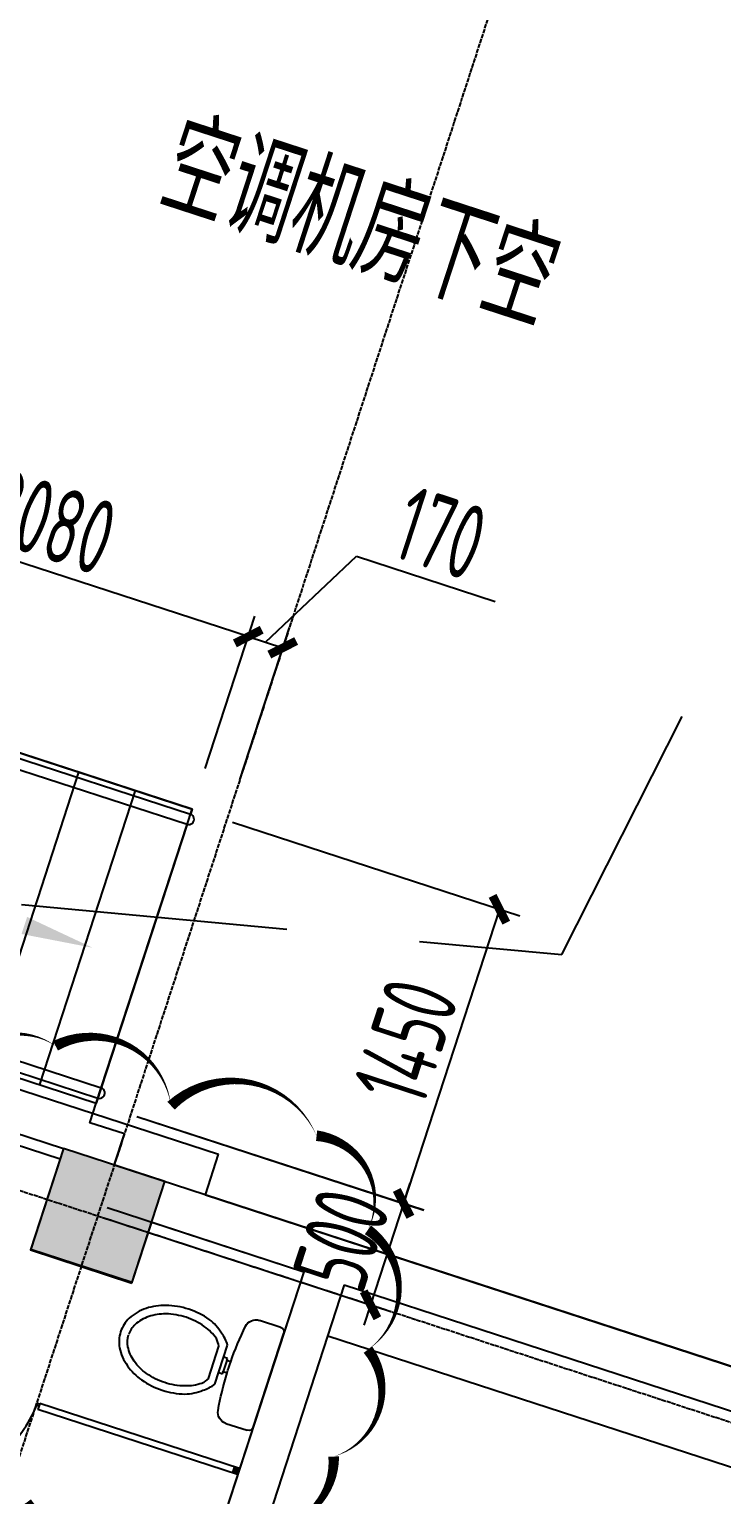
# Model space of a CAD drawing. Header units: millimetres. Extents: x 11639278 to 23698211, y -13072636 to -5537337.
# Drawn here: x 11846508 to 11849755, y -6333166 to -6326295 of the extents above; entities that cross this region are included whole.
import ezdxf
from ezdxf.enums import TextEntityAlignment as Align

# ---------------------------------------------------------------- set-up
doc = ezdxf.new("R2010")
doc.units = ezdxf.units.MM
doc.header["$LTSCALE"] = 10
for name, pattern in [('A2-RG-AXIS$0$CENTER', [2, 1.25, -0.25, 0.25, -0.25]), ('A2-RG-AXIS$0$DOTE', [2.42, 2, -0.2, 0.02, -0.2]), ('A2-RI-F1$0$HIDDEN', [0.375, 0.25, -0.125])]:
    doc.linetypes.add(name, pattern=pattern)
for name, color, linetype in [('A2-RB-F1$0$A-DIMS-100', 1, 'Continuous'), ('A2-RD-F1（少）$0$A-1-1-X-toilel$0$A-FIXT', 55, 'Continuous'), ('A2-RG-AXIS$0$A-GRID', 1, 'A2-RG-AXIS$0$CENTER'), ('A2-RI-F1$0$A-BEAM-PLAN-C', 2, 'Continuous'), ('A2-RI-F1$0$A-SYMB-AREA', 4, 'Continuous'), ('A2-RI-F1$0$A-SYMB-NAME', 4, 'Continuous'), ('A2-RI-F1$0$A-SYMB-VOID', 35, 'Continuous'), ('A2-RI-F1$0$A-WALL', 7, 'Continuous'), ('A2-RS-F1$0$A-WALL-CONC', 6, 'Continuous'), ('A2-RS-F1$0$PUB_HATCH', 8, 'Continuous'), ('A2-RV-F1$0$AUDIT_D_120618114340-210', 80, 'Continuous'), ('A2-RV-F1$0$AUDIT_D_120618114340-341', 1, 'Continuous'), ('A2-RV-F1$0$AUDIT_D_120618114340-408', 50, 'Continuous')]:
    doc.layers.add(name, color=color, linetype=linetype)
doc.layers.add('A2-RI-F1$0$A-X-AREA', color=6, linetype='Continuous', plot=False)
doc.styles.add('A2-RB-F1$0$XD2008', font='hzs.shx', dxfattribs={"width": 0.7, "bigfont": 'hztxt.shx'})
doc.styles.add('A2-RI-F1$0$ECADI', font='hzs.shx', dxfattribs={"width": 0.7, "bigfont": 'hztxt.shx'})
doc.dimstyles.new('A2-RB-F1$0$XD100$0', dxfattribs={"dimscale": 100, "dimtxt": 3.5, "dimasz": 1, "dimexe": 1, "dimexo": 2, "dimgap": 0.5, "dimtad": 1, "dimdec": 0, "dimdsep": 46, "dimtxsty": 'A2-RB-F1$0$XD2008', "dimblk1": 'A2-RB-F1$0$_ArchTick', "dimblk2": 'A2-RB-F1$0$_ArchTick', "dimsah": 1, "dimcen": 2.5, "dimclrt": 4, "dimaunit": 1, "dimadec": 0, "dimazin": 0, "dimtfac": 1, "dimtdec": 0, "dimtix": 1, "dimtmove": 1, "dimatfit": 3, "dimfxl": 0, "dimtolj": 1, "dimtzin": 0, "dimarcsym": 0})

# ---------------------------------------------------------------- blocks, each defined once
blk = doc.blocks.new('A2-RG-AXIS')
at = {"layer": 'A2-RG-AXIS$0$A-GRID', "linetype": 'A2-RG-AXIS$0$DOTE'}
for p, q in [((11852707, -6313824), (11839546.1, -6354201.2)), ((11838798, -6329240.5), (11876758.7, -6341613.5))]:
    blk.add_line(p, q, dxfattribs=at)
blk = doc.blocks.new('A2-RV-F1')
at = {"layer": 'A2-RV-F1$0$AUDIT_D_120618114340-210', "extrusion": (-6.16373e-41, 1.21253e-40, -1)}
for p, q in [((11842323.2, -6328417.6), (11847248.2, -6330022.6)), ((11842338.7, -6328370), (11847263.7, -6329975.1)), ((11841920.4, -6329653.6), (11846845.4, -6331258.6)), ((11841904.9, -6329701.1), (11846829.9, -6331306.2))]:
    blk.add_line(p, q, dxfattribs=at)
at = {"layer": 'A2-RV-F1$0$AUDIT_D_120618114340-210'}
for centre in [(11847256, -6329998.8), (11846837.7, -6331282.4)]:
    blk.add_arc(centre, 25, 251.94934, 71.94934, dxfattribs=at)
at = {"layer": 'A2-RV-F1$0$AUDIT_D_120618114340-341', "extrusion": (1.21251e-40, 6.16422e-41, -1)}
blk.add_solid([(-11846497.9, -6330457, 0), (-11846471.9, -6330536.9, 0), (-11846805.1, -6330601.3, 0)], dxfattribs=at)
at = {"layer": 'A2-RV-F1$0$AUDIT_D_120618114340-408', "extrusion": (-6.16373e-41, 1.21253e-40, -1)}
blk.add_line((11842346.6, -6328346), (11847271.5, -6329951.3), dxfattribs=at)
at = {"layer": 'A2-RV-F1$0$AUDIT_D_120618114340-408'}
for p, q in [((11841897.1, -6329724.9), (11846822.2, -6331329.9)), ((11846739.1, -6329777.7), (11846289.7, -6331156.4)), ((11847005.3, -6329864.5), (11846556, -6331243.2)), ((11847271.5, -6329951.3), (11847263.7, -6329975.1)), ((11847248.2, -6330022.6), (11846822.2, -6331329.9))]:
    blk.add_line(p, q, dxfattribs=at)
blk = doc.blocks.new('A2-RB-F1$0$_ArchTick')
at = {"color": 0, "linetype": 'ByBlock', "const_width": 0.4}
blk.add_lwpolyline([(-0.5, -0.5), (0.5, 0.5)], dxfattribs=at)
blk = doc.blocks.new('*D1054')
at = {"layer": 'A2-RB-F1$0$A-DIMS-100', "color": 0, "lineweight": -2, "transparency": 16777216}
for p, q in [((11844405, -6328806.7), (11844637.6, -6328093)), ((11847535.1, -6329142.5), (11844606.6, -6328188)), ((11847333.5, -6329761.1), (11847566.1, -6329047.4))]:
    blk.add_line(p, q, dxfattribs=at)
at = {"layer": 'Defpoints', "color": 0, "transparency": 16777216}
for p in [(11844606.6, -6328188), (11844343, -6328996.9), (11847271.5, -6329951.3)]:
    blk.add_point(p, dxfattribs=at)
at = {"layer": 'A2-RB-F1$0$A-DIMS-100', "color": 0, "lineweight": -2, "transparency": 16777216, "xscale": 100, "yscale": 100, "zscale": 100}
for p, rotation in [((11844606.6, -6328188), 161.9482923950667), ((11847535.1, -6329142.5), 341.9482923950667)]:
    blk.add_blockref('A2-RB-F1$0$_ArchTick', p, dxfattribs=dict(at, rotation=rotation))
at = {"layer": 'A2-RB-F1$0$A-DIMS-100', "color": 4, "transparency": 16777216, "insert": (11846140.6, -6328451.3), "char_height": 350, "attachment_point": 5, "rotation": 341.94829, "style": 'A2-RB-F1$0$XD2008'}
blk.add_mtext('\\A1;280X11=3080', dxfattribs=at)
blk = doc.blocks.new('*D1056')
at = {"layer": 'A2-RB-F1$0$A-DIMS-100', "color": 0, "lineweight": -2, "transparency": 16777216}
for p, q in [((11847461.6, -6330013.3), (11848807.8, -6330452)), ((11848712.7, -6330421), (11848263.4, -6331799.6)), ((11847012.3, -6331391.9), (11848358.5, -6331830.6))]:
    blk.add_line(p, q, dxfattribs=at)
at = {"layer": 'Defpoints', "color": 0, "transparency": 16777216}
for p in [(11847271.5, -6329951.3), (11846822.2, -6331329.9), (11848263.4, -6331799.6)]:
    blk.add_point(p, dxfattribs=at)
at = {"layer": 'A2-RB-F1$0$A-DIMS-100', "color": 0, "lineweight": -2, "transparency": 16777216, "xscale": 100, "yscale": 100, "zscale": 100}
for p, rotation in [((11848712.7, -6330421), 71.94934257557912), ((11848263.4, -6331799.6), 251.9493425755791)]:
    blk.add_blockref('A2-RB-F1$0$_ArchTick', p, dxfattribs=dict(at, rotation=rotation))
at = {"layer": 'A2-RB-F1$0$A-DIMS-100', "color": 4, "transparency": 16777216, "insert": (11848274.1, -6331040.6), "char_height": 350, "attachment_point": 5, "rotation": 71.94934, "style": 'A2-RB-F1$0$XD2008'}
blk.add_mtext('\\A1;1450', dxfattribs=at)
blk = doc.blocks.new('*D1057')
at = {"layer": 'A2-RB-F1$0$A-DIMS-100', "color": 0, "lineweight": -2, "transparency": 16777216}
for p, q in [((11847012.3, -6331392), (11848358.4, -6331830.9)), ((11848263.3, -6331799.9), (11848294.4, -6331704.9)), ((11848263.3, -6331799.9), (11848108.3, -6332275.3)), ((11846857.3, -6331867.4), (11848203.4, -6332306.3)), ((11848108.3, -6332275.3), (11848077.3, -6332370.4))]:
    blk.add_line(p, q, dxfattribs=at)
at = {"layer": 'Defpoints', "color": 0, "transparency": 16777216}
for p in [(11846822.2, -6331330), (11846667.2, -6331805.4), (11848108.3, -6332275.3)]:
    blk.add_point(p, dxfattribs=at)
at = {"layer": 'A2-RB-F1$0$A-DIMS-100', "color": 0, "lineweight": -2, "transparency": 16777216, "xscale": 100, "yscale": 100, "zscale": 100}
for p, rotation in [((11848263.3, -6331799.9), 251.940359898832), ((11848108.3, -6332275.3), 71.94035989883196)]:
    blk.add_blockref('A2-RB-F1$0$_ArchTick', p, dxfattribs=dict(at, rotation=rotation))
at = {"layer": 'A2-RB-F1$0$A-DIMS-100', "color": 4, "transparency": 16777216, "insert": (11847971.9, -6331967.9), "char_height": 350, "attachment_point": 5, "rotation": 71.94036, "style": 'A2-RB-F1$0$XD2008'}
blk.add_mtext('\\A1;500', dxfattribs=at)
blk = doc.blocks.new('*D683')
at = {"layer": 'A2-RB-F1$0$A-DIMS-100', "color": 0, "lineweight": -2, "transparency": 16777216}
for p, q in [((11847615.9, -6329168.9), (11848042.5, -6328766)), ((11848042.5, -6328766), (11848692.2, -6328977.8)), ((11847333.5, -6329761.1), (11847566.1, -6329047.4)), ((11847495.1, -6329813.8), (11847727.7, -6329100.1)), ((11847535.1, -6329142.5), (11847696.7, -6329195.2))]:
    blk.add_line(p, q, dxfattribs=at)
at = {"layer": 'Defpoints', "color": 0, "transparency": 16777216}
for p in [(11847696.7, -6329195.2), (11847271.5, -6329951.3), (11847433.1, -6330004)]:
    blk.add_point(p, dxfattribs=at)
at = {"layer": 'A2-RB-F1$0$A-DIMS-100', "color": 0, "lineweight": -2, "transparency": 16777216, "xscale": 100, "yscale": 100, "zscale": 100}
for p, rotation in [((11847535.1, -6329142.5), 161.9467563305141), ((11847696.7, -6329195.2), 341.9467563305141)]:
    blk.add_blockref('A2-RB-F1$0$_ArchTick', p, dxfattribs=dict(at, rotation=rotation))
at = {"layer": 'A2-RB-F1$0$A-DIMS-100', "color": 4, "transparency": 16777216, "insert": (11848437, -6328658), "char_height": 350, "attachment_point": 5, "rotation": 341.94676, "style": 'A2-RB-F1$0$XD2008'}
blk.add_mtext('\\A1;170', dxfattribs=at)
blk = doc.blocks.new('A2-RS-F1')
at = {"layer": 'A2-RS-F1$0$PUB_HATCH'}
blk.add_hatch(color=256, dxfattribs=at).paths.add_polyline_path([(11846989, -6332173.3), (11847144, -6331697.9), (11846668.6, -6331543), (11846513.6, -6332018.3)])
at = {"layer": 'A2-RS-F1$0$A-WALL-CONC'}
blk.add_lwpolyline([(11846989, -6332173.3), (11847144, -6331697.9), (11846668.6, -6331543), (11846513.6, -6332018.3)], close=True, dxfattribs=at)
blk = doc.blocks.new('A2-RI-F1$0$5erhfh')
at = {"layer": 'A2-RI-F1$0$A-SYMB-AREA', "style": 'A2-RI-F1$0$ECADI', "width": 0.7}
blk.add_attdef('340M2', text='', height=2.5, dxfattribs=at).set_placement((0, 1.25), align=Align.MIDDLE_LEFT)
at = {"layer": 'A2-RI-F1$0$A-SYMB-NAME', "style": 'A2-RI-F1$0$ECADI', "width": 0.7}
blk.add_attdef('CHINESENAME', (-12.292, 3.087), '', height=4.5, dxfattribs=at)
blk = doc.blocks.new('A2-RI-F1')
at = {"layer": 'A2-RI-F1$0$A-BEAM-PLAN-C'}
blk.add_line((11847907.6, -6332420.1), (11851779.8, -6333682.2), dxfattribs=at)
at = {"layer": 'A2-RI-F1$0$A-SYMB-VOID', "linetype": 'A2-RI-F1$0$HIDDEN', "ltscale": 500}
blk.add_lwpolyline([(11842737.3, -6330051.2), (11849005.3, -6330633.5), (11854667.6, -6319425.3)], dxfattribs=at)
at = {"layer": 'A2-RI-F1$0$A-WALL'}
for p, q in [((11842737.3, -6330051.2), (11847396.1, -6331569.7)), ((11842770.4, -6330272.3), (11846668.6, -6331542.9)), ((11847334.1, -6331759.9), (11847396.1, -6331569.7)), ((11847334.1, -6331759.9), (11850329, -6332736)), ((11846872.8, -6331819.8), (11847795, -6332120.4)), ((11847795, -6332120.4), (11846710.3, -6335448.1)), ((11847985.1, -6332182.4), (11842623.9, -6348630.8)), ((11847985.1, -6332182.4), (11850457.2, -6332988.2))]:
    blk.add_line(p, q, dxfattribs=at)
at = {"layer": 'A2-RI-F1$0$A-X-AREA'}
for points in [[(11847013.9, -6316930.6), (11854667.6, -6319425.3), (11850329, -6332736), (11846906.3, -6331620.4), (11846953.9, -6331474.2), (11846792.3, -6331421.5), (11846822.2, -6331330), (11847271.5, -6329951.1), (11843297.3, -6328655.9), (11846411.7, -6319100.8), (11845461, -6318790.9), (11845476.5, -6318743.3), (11850401.4, -6320348.7), (11850850.8, -6318970.1), (11845925.8, -6317364.7), (11846158.2, -6316651.7), (11847013.9, -6316930.6)], [(11840084.3, -6335286.8), (11841230.9, -6331768.9), (11841230.9, -6331768.9), (11842181.6, -6332078.8), (11842754.9, -6330319.9), (11846653.1, -6331590.5), (11846514.8, -6332014.7), (11846990.2, -6332169.7), (11847082, -6331888), (11847795, -6332120.4), (11846710.3, -6335448.1)]]:
    blk.add_lwpolyline(points, dxfattribs=at)
at = {"layer": 'Defpoints'}
for points in [[(11847172.9, -6331341.9, 0, 50, 0.520567), (11846631, -6331061.1, 0, 50, 0.520567), (11846631, -6331061.1, 0, 50, 0.520567), (11846149.2, -6331241.6, 0, 50, 0.520567), (11846149.2, -6331241.6, 0, 50, 0.520567), (11845828, -6331683, 0, 50, 0.520567), (11845828, -6331683, 0, 50, 0.520567), (11845587.2, -6332164.4, 0, 50, 0.520567), (11845587.2, -6332164.4, 0, 50, 0.520567), (11845587.2, -6332665.9, 0, 50, 0.520567), (11845587.2, -6332665.9, 0, 50, 0.520567), (11846048.9, -6333047, 0, 50, 0.520567), (11846048.9, -6333047, 0, 50, 0.520567), (11846530.6, -6333207.5, 0, 50, 0.520567)], [(11847514.1, -6333307.8, 0, 50, 0.520567), (11847935.7, -6332986.8, 0, 50, 0.520567), (11847935.7, -6332986.8, 0, 50, 0.520567), (11848096.2, -6332485.4, 0, 50, 0.520567), (11848096.2, -6332485.4, 0, 50, 0.520567), (11848096.2, -6331923.7, 0, 50, 0.520567), (11848096.2, -6331923.7, 0, 50, 0.520567), (11847855.4, -6331482.4, 0, 50, 0.520567), (11847855.4, -6331482.4, 0, 50, 0.520567), (11847172.9, -6331341.9, 0, 0, 0)]]:
    blk.add_lwpolyline(points, format="xyseb", dxfattribs=at)
blk.add_blockref('A2-RS-F1', (0, 0))
ref = blk.add_blockref('A2-RI-F1$0$5erhfh', (11848165.8, -6327796.8), dxfattribs=dict(xscale=100.0000000002661, yscale=100.0000000002661, zscale=100.0000000002661, rotation=341.9467459264774))
ref.add_attrib('CHINESENAME', '空调机房下空', (11847092.9, -6327122.3), dxfattribs={"layer": 'A2-RI-F1$0$A-SYMB-NAME', "height": 450, "rotation": 341.94675, "style": 'A2-RI-F1$0$ECADI', "width": 0.7})
blk = doc.blocks.new('A2-RD-F1（少）$0$A-1-1-X-toilel$0$A-1-10-01~10(B1~wd)$0$A1088D2A')
at = {"layer": 'A2-RD-F1（少）$0$A-1-1-X-toilel$0$A-FIXT'}
for p, q in [((-0.43, 0), (0.43, 0)), ((-0.47, -0.235), (-0.47, -0.04)), ((0.47, -0.04), (0.47, -0.235)), ((-0.05, -0.396), (-0.05, -0.361)), ((0.05, -0.361), (0.05, -0.396)), ((-0.176, -0.431), (0.181, -0.431)), ((-0.148, -0.5), (0.148, -0.5)), ((-0.07, -0.396), (-0.05, -0.396)), ((-0.07, -0.431), (-0.07, -0.396)), ((0.05, -0.396), (-0.05, -0.396)), ((0.05, -0.396), (0.07, -0.396)), ((0.07, -0.396), (0.07, -0.431))]:
    blk.add_line(p, q, dxfattribs=at)
for points in [[(0.002, -1.35, -0.128381), (-0.133, -1.315, -0.106268), (-0.259, -1.203, -0.085065), (-0.338, -1.047, -0.074422), (-0.368, -0.849, -0.074422), (-0.338, -0.652, -0.093985), (-0.259, -0.514, -0.073872), (-0.176, -0.431, -0.130921)], [(-0.148, -0.5, 0.073654), (-0.204, -0.54, 0.085065), (-0.272, -0.674, 0.074422), (-0.298, -0.849, 0.074422), (-0.272, -1.025, 0.085065), (-0.204, -1.159, 0.106268), (-0.101, -1.25, 0.128381), (-0.002, -1.276, 0.131396)], [(0.181, -0.431, -0.073872), (0.264, -0.514, -0.093985), (0.343, -0.652, -0.074422), (0.372, -0.849, -0.074422), (0.343, -1.047, -0.085065), (0.264, -1.203, -0.106268), (0.138, -1.315, -0.128381), (0.002, -1.35, -0.130921)], [(0.148, -0.5, -0.073654), (0.204, -0.54, -0.085065), (0.272, -0.674, -0.074422), (0.298, -0.849, -0.074422), (0.272, -1.025, -0.085065), (0.204, -1.159, -0.106268), (0.101, -1.25, -0.128381), (0.002, -1.276, -0.131396)]]:
    blk.add_lwpolyline(points, format="xyb", dxfattribs=at)
for centre, radius, start, end in [((-0.43, -0.04), 0.04, 90, 180), ((0.43, -0.04), 0.04, 0, 90), ((-0.37, -0.235), 0.1, 180, 262.0681), ((0.37, -0.235), 0.1, 277.9319, 0), ((0, 2.42), 2.781, 262.0681, 268.9699), ((0, 2.42), 2.781, 268.9699, 271.0301), ((0, 2.42), 2.781, 271.0301, 277.9319)]:
    blk.add_arc(centre, radius, start, end, dxfattribs=at)
blk = doc.blocks.new('A2-RD-F1（少）')
at = {"layer": 'A2-RD-F1（少）$0$A-1-1-X-toilel$0$A-FIXT'}
for p, q in [((11846558.1, -6332737.5), (11846548.8, -6332766)), ((11847494.4, -6333042.7), (11846558.1, -6332737.5)), ((11847485.1, -6333071.2), (11846548.8, -6332766))]:
    blk.add_line(p, q, dxfattribs=at)
blk.add_lwpolyline([(11846553.6, -6332750.9), (11846543.3, -6332747.5), (11846546.9, -6332736.6), (11846557.1, -6332739.9)], dxfattribs=at)
blk.add_arc((11846022.7, -6332539.1), 559.9, 308.71606, 338.17518, dxfattribs=at)
blk.add_trace([(11847456.5, -6333061.9), (11847465.8, -6333033.4), (11847485.1, -6333071.2), (11847494.4, -6333042.7)], dxfattribs=at)
at = {"layer": 'A2-RD-F1（少）$0$A-1-1-X-toilel$0$A-FIXT', "extrusion": (0, 0, -1), "xscale": 540, "yscale": 540, "zscale": -540, "rotation": 108.0529614919716}
blk.add_blockref('A2-RD-F1（少）$0$A-1-1-X-toilel$0$A-1-10-01~10(B1~wd)$0$A1088D2A', (-11847629.2, -6332629.1), dxfattribs=at)
blk = doc.blocks.new('A2-RB-F1')
at = {"layer": 'A2-RB-F1$0$A-DIMS-100'}
dim = blk.add_aligned_dim(p1=(11847271.5, -6329951.3), p2=(11844343, -6328996.9), distance=-850.7, text='280X11=3080', dimstyle='A2-RB-F1$0$XD100$0', dxfattribs=at)
dim.commit()
dim.dimension.update_dxf_attribs({"geometry": '*D1054', "text_midpoint": (11846140.6, -6328451.3)})
dim = blk.add_linear_dim(base=(11847696.7, -6329195.2), p1=(11847271.5, -6329951.3), p2=(11847433.1, -6330004), angle=341.94676, dimstyle='A2-RB-F1$0$XD100$0', dxfattribs=at)
dim.commit()
dim.dimension.update_dxf_attribs({"geometry": '*D683', "text_midpoint": (11848090, -6328781.5), "dimtype": 129})
for p1, p2, distance, picture, middle in [((11847271.5, -6329951.3), (11846822.2, -6331329.9), 1515.8, '*D1056', (11848274.1, -6331040.6)), ((11846822.2, -6331330), (11846667.2, -6331805.4), 1515.9, '*D1057', (11847971.9, -6331967.9))]:
    dim = blk.add_aligned_dim(p1=p1, p2=p2, distance=distance, dimstyle='A2-RB-F1$0$XD100$0', dxfattribs=at)
    dim.commit()
    dim.dimension.update_dxf_attribs({"geometry": picture, "text_midpoint": middle})

msp = doc.modelspace()

# ---------------------------------------------------------------- block references
for name in ['A2-RI-F1', 'A2-RB-F1', 'A2-RG-AXIS', 'A2-RD-F1（少）', 'A2-RS-F1', 'A2-RV-F1']:
    msp.add_blockref(name, (0, 0))

doc.saveas('drawing.dxf')
